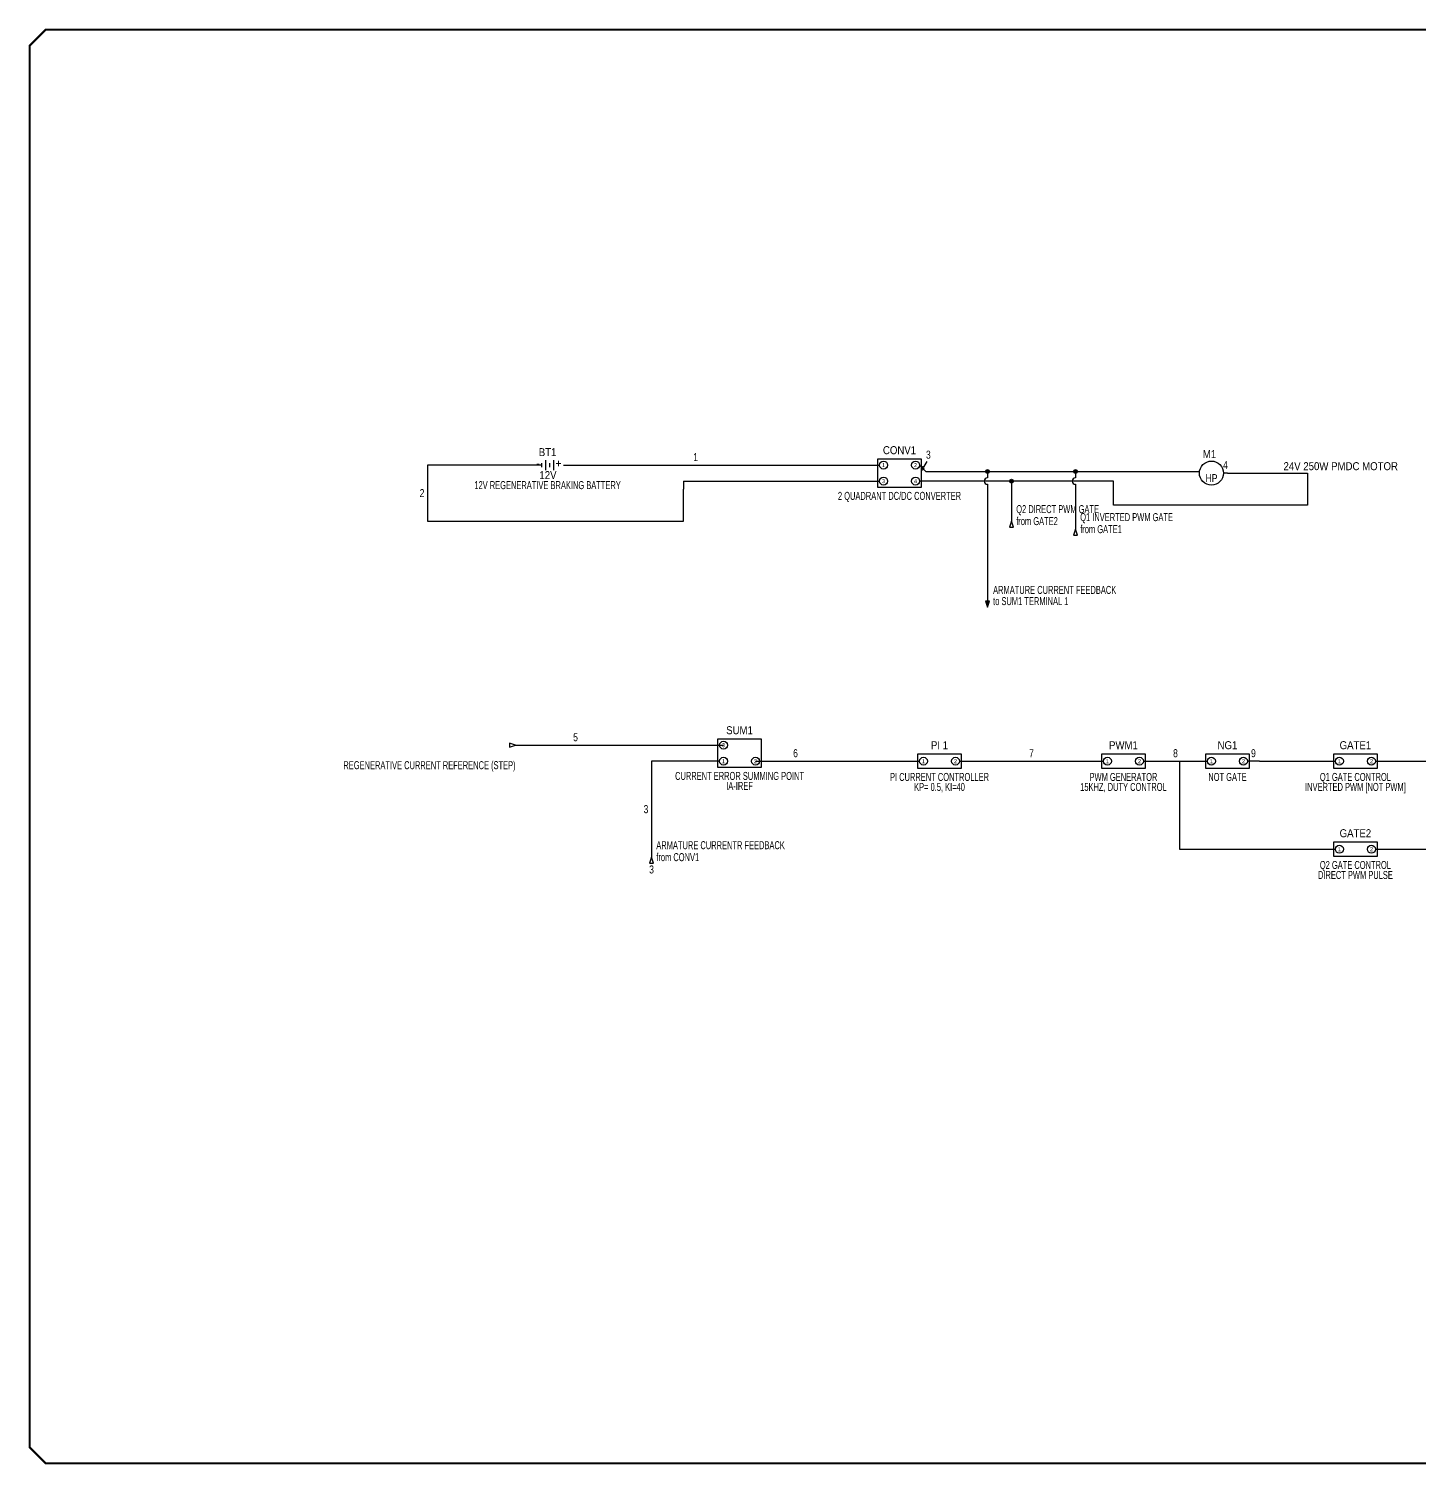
# Model space of a CAD drawing. Extents: x 0 to 35.3, y 0 to 22.4.
# Drawn here: x 0.02 to 21.75, y 0.02 to 22.44 of the extents above; entities that cross this region are included whole.
import ezdxf
from ezdxf.enums import TextEntityAlignment as Align

# ---------------------------------------------------------------- set-up
doc = ezdxf.new("R2010")
doc.units = 0
doc.header["$MEASUREMENT"] = 0
for name, color, linetype in [('DESC', 7, 'Continuous'), ('MISC', 7, 'Continuous'), ('SYMS', 7, 'Continuous'), ('TAGS', 7, 'Continuous'), ('TERMS', 7, 'Continuous'), ('TITLE', 7, 'Continuous'), ('WIRENO', 7, 'Continuous'), ('WIREREF_DEST', 7, 'Continuous'), ('WIRES', 7, 'Continuous'), ('XREF', 7, 'Continuous')]:
    doc.layers.add(name, color=color, linetype=linetype)
doc.styles.add('ITALIC', font='ITALIC')
doc.styles.add('SIMPLEX', font='SIMPLEX')
doc.styles.add('WD', font='txt')

# ---------------------------------------------------------------- blocks, each defined once
blk = doc.blocks.new('NO_NUM_acade_title')
at = {"layer": 'TITLE', "const_width": 0.0312}
blk.add_lwpolyline([(30.594, 0.281), (30.594, 22.177), (30.344, 22.427), (0.281, 22.427), (0.031, 22.177), (0.031, 0.281), (0.281, 0.031), (30.344, 0.031)], close=True, dxfattribs=at)
at = {"layer": 'TITLE', "color": 1, "style": 'ITALIC'}
for tag, height, p in [('TITLE#1', 0.125, (32.156, 3.406)), ('TITLE#2', 0.125, (32.156, 3.204)), ('TITLE#3', 0.125, (32.156, 3.001)), ('TITLE#4', 0.125, (32.156, 2.799)), ('DWG#', 0.2, (32.156, 0.826))]:
    blk.add_attdef(tag, text='', height=height, dxfattribs=at).set_placement(p, align=Align.CENTER)
at = {"layer": 'TITLE', "color": 1, "style": 'SIMPLEX'}
blk.add_attdef('CAD#', (30.826, 1.958), '', height=0.0938, rotation=90, dxfattribs=at)
at = {"layer": 'TITLE', "color": 1}
for tag, p, height, style in [('ENGINEER', (31.237, 1.958), 0.0938, 'ITALIC'), ('CHKDBY', (32.424, 1.958), 0.0938, 'ITALIC'), ('JOB#', (31.464, 1.644), 0.0938, 'SIMPLEX'), ('DRAWNBY', (32.494, 1.644), 0.0938, 'ITALIC'), ('SCALE', (31.353, 1.344), 0.0938, 'SIMPLEX'), ('DATE', (32.408, 1.344), 0.0938, 'SIMPLEX'), ('SHTS', (32.532, 0.25), 0.2, 'ITALIC')]:
    blk.add_attdef(tag, p, '', height=height, dxfattribs=dict(at, style=style))
at = {"layer": 'TITLE', "color": 1, "style": 'ITALIC'}
blk.add_attdef('SH#', text='', height=0.2, dxfattribs=at).set_placement((31.881, 0.25), align=Align.RIGHT)
at = {"layer": 'TITLE', "color": 7, "flags": 9}
blk.add_attdef('WD_TB', (31.219, 0.031), '', height=0.125, dxfattribs=at)
blk = doc.blocks.new('HDV1TF')
for p, q in [((0.344, 0.094), (-0.344, 0.094)), ((-0.344, 0.094), (-0.344, -0.344)), ((0.344, -0.344), (0.344, 0.094)), ((-0.344, -0.344), (0.344, -0.344))]:
    blk.add_line(p, q)
for centre in [(-0.25, 0), (0.25, 0), (-0.25, -0.25), (0.25, -0.25)]:
    blk.add_circle(centre, 0.0625)
at = {"style": 'WD'}
for tag, width, p in [('INST', 0.7, (0.006, 0.497)), ('LOC', 0.7, (0.006, 0.327)), ('TAG1', 0.9, (0, 0.171)), ('RATING2', 0.7, (0, -0.219)), ('DESC1', 0.7, (0, -0.543)), ('DESC2', 0.7, (0, -0.699)), ('XREF', 0.7, (0, -0.856))]:
    blk.add_attdef(tag, text='', height=0.125, dxfattribs=dict(at, width=width)).set_placement(p, align=Align.CENTER)
at = {"linetype": 'Continuous', "style": 'WD', "width": 0.8, "flags": 8}
for tag, p in [('TERM01', (-0.25, 0)), ('TERM02', (0.25, 0)), ('TERM03', (-0.25, -0.25)), ('TERM04', (0.25, -0.25))]:
    blk.add_attdef(tag, text='', height=0.0625, dxfattribs=at).set_placement(p, align=Align.MIDDLE)
at = {"style": 'WD', "flags": 1}
for tag, p in [('X4TERM01', (-0.312, 0)), ('X2TERM01', (-0.25, 0.062)), ('X2TERM02', (0.25, 0.062)), ('X1TERM02', (0.312, 0)), ('X4TERM03', (-0.312, -0.25)), ('X8TERM03', (-0.25, -0.312)), ('X8TERM04', (0.25, -0.312)), ('X1TERM04', (0.312, -0.25))]:
    blk.add_attdef(tag, p, '', height=0.0125, dxfattribs=at)
at = {"style": 'WD', "width": 0.7}
blk.add_attdef('RATING1', text='', height=0.125, dxfattribs=at).set_placement((0, 0), align=Align.MIDDLE)
at = {"linetype": 'Continuous', "style": 'WD', "flags": 9}
blk.add_attdef('ASSYCODE', text='', height=0.01, dxfattribs=at).set_placement((0, 0.078), align=Align.CENTER)
at = {"style": 'WD', "flags": 9}
blk.add_attdef('FAMILY', text='', height=0.01, dxfattribs=at).set_placement((-0.005, 0.139), align=Align.CENTER)
at = {"linetype": 'Continuous', "style": 'WD', "flags": 1}
for tag, p in [('MFG', (0, 0.109)), ('CAT', (0, 0.128))]:
    blk.add_attdef(tag, text='', height=0.01, dxfattribs=at).set_placement(p, align=Align.MIDDLE)
blk = doc.blocks.new('HBA1')
for p, q in [((-0.094, 0.031), (-0.094, -0.031)), ((-0.031, 0.078), (-0.031, -0.078)), ((0.031, 0.031), (0.031, -0.031)), ((0.094, 0.078), (0.094, -0.078))]:
    blk.add_line(p, q)
at = {"style": 'WD'}
for tag, width, p in [('INST', 0.7, (0.006, 0.466)), ('TAG1', 0.9, (0, 0.14)), ('LOC', 0.7, (0.006, 0.296)), ('RATING1', 0.9, (0.006, -0.219)), ('DESC1', 0.7, (0, -0.375)), ('DESC2', 0.7, (0, -0.531))]:
    blk.add_attdef(tag, text='', height=0.125, dxfattribs=dict(at, width=width)).set_placement(p, align=Align.CENTER)
at = {"linetype": 'Continuous', "style": 'WD'}
blk.add_attdef('TERM01', text='', height=0.125, dxfattribs=at).set_placement((-0.122, 0.09), align=Align.TOP_RIGHT)
at = {"style": 'WD', "flags": 1}
for tag, p in [('X4TERM01', (-0.094, 0)), ('X1TERM02', (0.094, 0))]:
    blk.add_attdef(tag, p, '', height=0.0125, dxfattribs=at)
at = {"linetype": 'Continuous', "style": 'WD', "flags": 9}
blk.add_attdef('ASSYCODE', text='', height=0.01, dxfattribs=at).set_placement((0.001, 0.059), align=Align.CENTER)
at = {"style": 'WD', "flags": 9}
blk.add_attdef('FAMILY', text='', height=0.01, dxfattribs=at).set_placement((-0.005, 0.107), align=Align.CENTER)
at = {"linetype": 'Continuous', "style": 'WD', "flags": 1}
for tag, p in [('MFG', (0, 0.078)), ('CAT', (0, 0.097))]:
    blk.add_attdef(tag, text='', height=0.01, dxfattribs=at).set_placement(p, align=Align.MIDDLE)
at = {"linetype": 'Continuous', "style": 'WD'}
blk.add_attdef('TERM02', text='', height=0.125, dxfattribs=at).set_placement((0.122, 0.09), align=Align.TOP_LEFT)
blk = doc.blocks.new('HMO12')
blk.add_circle((0, 0), 0.188)
at = {"style": 'WD'}
for tag, width, p in [('INST', 0.7, (-0.026, 0.559)), ('LOC', 0.7, (-0.026, 0.39)), ('TAG1', 0.9, (-0.031, 0.234)), ('RATING1', 0.8, (0, 0))]:
    blk.add_attdef(tag, text='', height=0.125, dxfattribs=dict(at, width=width)).set_placement(p, align=Align.CENTER)
at = {"style": 'WD', "flags": 1}
for tag, p in [('X4TERM01', (-0.188, 0)), ('X1TERM02', (0.188, 0)), ('X0TERM03', (0.133, -0.133))]:
    blk.add_attdef(tag, p, '', height=0.0125, dxfattribs=at)
at = {"linetype": 'Continuous', "style": 'WD', "flags": 9}
blk.add_attdef('ASSYCODE', text='', height=0.01, dxfattribs=at).set_placement((0, 0.125), align=Align.CENTER)
at = {"style": 'WD', "flags": 9}
blk.add_attdef('FAMILY', text='', height=0.01, dxfattribs=at).set_placement((-0.005, 0.17), align=Align.CENTER)
at = {"linetype": 'Continuous', "style": 'WD', "flags": 1}
for tag, p in [('MFG', (0, 0.14)), ('CAT', (0, 0.159))]:
    blk.add_attdef(tag, text='', height=0.01, dxfattribs=at).set_placement(p, align=Align.MIDDLE)
at = {"style": 'WD'}
for tag, p, width in [('DESC1', (1.126, 0.046), 0.9), ('DESC2', (1.126, -0.11), 0.9), ('DESC3', (1.126, -0.266), 0.9), ('RATING3', (1.125, -0.423), 0.8), ('WDTAGALT', (1.125, -0.75), 0.7), ('RATING4', (1.125, -0.579), 0.8)]:
    blk.add_attdef(tag, p, '', height=0.125, dxfattribs=dict(at, width=width))
at = {"linetype": 'Continuous', "style": 'WD'}
blk.add_attdef('TERM01', text='', height=0.125, dxfattribs=at).set_placement((-0.231, -0.035), align=Align.TOP_RIGHT)
at = {"style": 'WD', "width": 0.8}
blk.add_attdef('RATING2', text='', height=0.125, dxfattribs=at).set_placement((0.001, -0.016), align=Align.TOP_CENTER)
at = {"linetype": 'Continuous', "style": 'WD'}
for tag, p in [('TERM03', (0.062, -0.219)), ('TERM02', (0.231, -0.035))]:
    blk.add_attdef(tag, text='', height=0.125, dxfattribs=at).set_placement(p, align=Align.TOP_LEFT)
blk = doc.blocks.new('WD_WNH')
at = {"linetype": 'Continuous', "style": 'WD', "width": 0.8}
blk.add_attdef('WIRENO', text='', height=0.125, dxfattribs=at).set_placement((0, 0.062), align=Align.CENTER)
at = {"style": 'WD', "flags": 1}
for tag, p in [('W01USER', (0, 0.078)), ('W02USER', (0, 0.07)), ('W03USER', (0, 0.062)), ('W04USER', (0, 0.055)), ('W05USER', (0, 0.047)), ('W06USER', (0, 0.039)), ('W07USER', (0, 0.031)), ('W08USER', (0, 0.023)), ('W09USER', (0, 0.016)), ('W10USER', (0, 0.008))]:
    blk.add_attdef(tag, text='', height=0.005, dxfattribs=at).set_placement(p, align=Align.CENTER)
blk = doc.blocks.new('WD_WNV')
at = {"linetype": 'Continuous', "style": 'WD', "width": 0.8}
blk.add_attdef('WIRENO', text='', height=0.125, dxfattribs=at).set_placement((-0.05, 0), align=Align.MIDDLE_RIGHT)
at = {"style": 'WD', "flags": 1}
for tag, p in [('W01USER', (-0.062, 0.094)), ('W02USER', (-0.062, 0.086)), ('W03USER', (-0.062, 0.078)), ('W04USER', (-0.062, 0.07)), ('W05USER', (-0.062, 0.062)), ('W06USER', (-0.062, 0.055)), ('W07USER', (-0.062, 0.047)), ('W08USER', (-0.062, 0.039)), ('W09USER', (-0.062, 0.031)), ('W10USER', (-0.062, 0.023))]:
    blk.add_attdef(tag, text='', height=0.005, dxfattribs=at).set_placement(p, align=Align.CENTER)
blk = doc.blocks.new('HDV1T6')
for p, q in [((0.344, 0.109), (-0.344, 0.109)), ((-0.344, 0.109), (-0.344, -0.109)), ((0.344, -0.109), (0.344, 0.109)), ((-0.344, -0.109), (0.344, -0.109))]:
    blk.add_line(p, q)
for centre in [(-0.25, 0), (0.25, 0)]:
    blk.add_circle(centre, 0.0625)
at = {"style": 'WD'}
for tag, width, p in [('INST', 0.7, (0.006, 0.669)), ('RATING2', 0.7, (0, 0.343)), ('LOC', 0.7, (0.006, 0.499)), ('TAG1', 0.9, (0, 0.187)), ('DESC1', 0.7, (0, -0.309)), ('DESC2', 0.7, (0, -0.465)), ('XREF', 0.7, (0, -0.621))]:
    blk.add_attdef(tag, text='', height=0.125, dxfattribs=dict(at, width=width)).set_placement(p, align=Align.CENTER)
at = {"linetype": 'Continuous', "style": 'WD', "width": 0.8, "flags": 8}
for tag, p in [('TERM01', (-0.25, 0)), ('TERM02', (0.25, 0))]:
    blk.add_attdef(tag, text='', height=0.0625, dxfattribs=at).set_placement(p, align=Align.MIDDLE)
at = {"style": 'WD', "flags": 1}
for tag, p in [('X4TERM01', (-0.312, 0)), ('X2TERM01', (-0.25, 0.062)), ('X2TERM02', (0.25, 0.062)), ('X1TERM02', (0.312, 0)), ('X8TERM01', (-0.25, -0.062)), ('X8TERM02', (0.25, -0.062))]:
    blk.add_attdef(tag, p, '', height=0.0125, dxfattribs=at)
at = {"style": 'WD', "width": 0.7}
blk.add_attdef('RATING1', text='', height=0.125, dxfattribs=at).set_placement((0, 0), align=Align.MIDDLE)
at = {"linetype": 'Continuous', "style": 'WD', "flags": 9}
blk.add_attdef('ASSYCODE', text='', height=0.01, dxfattribs=at).set_placement((0, 0.094), align=Align.CENTER)
at = {"style": 'WD', "flags": 9}
blk.add_attdef('FAMILY', text='', height=0.01, dxfattribs=at).set_placement((-0.005, 0.154), align=Align.CENTER)
at = {"linetype": 'Continuous', "style": 'WD', "flags": 1}
for tag, p in [('MFG', (0, 0.125)), ('CAT', (0, 0.144))]:
    blk.add_attdef(tag, text='', height=0.01, dxfattribs=at).set_placement(p, align=Align.MIDDLE)
blk = doc.blocks.new('HDV1TC')
for p, q in [((0.344, 0.344), (-0.344, 0.344)), ((-0.344, 0.344), (-0.344, -0.094)), ((0.344, -0.094), (0.344, 0.344)), ((-0.344, -0.094), (0.344, -0.094))]:
    blk.add_line(p, q)
for centre in [(-0.25, 0.25), (-0.25, 0), (0.25, 0)]:
    blk.add_circle(centre, 0.0625)
at = {"style": 'WD'}
for tag, width, p in [('INST', 0.7, (0.006, 0.747)), ('LOC', 0.7, (0.006, 0.577)), ('TAG1', 0.9, (0, 0.421)), ('RATING2', 0.7, (0, 0.031)), ('DESC1', 0.7, (0, -0.293)), ('DESC2', 0.7, (0, -0.449)), ('XREF', 0.7, (0, -0.606))]:
    blk.add_attdef(tag, text='', height=0.125, dxfattribs=dict(at, width=width)).set_placement(p, align=Align.CENTER)
at = {"linetype": 'Continuous', "style": 'WD', "width": 0.8, "flags": 8}
for tag, p in [('TERM03', (-0.25, 0.25)), ('TERM01', (-0.25, 0)), ('TERM02', (0.25, 0))]:
    blk.add_attdef(tag, text='', height=0.0625, dxfattribs=at).set_placement(p, align=Align.MIDDLE)
at = {"style": 'WD', "flags": 1}
for tag, p in [('X4TERM03', (-0.312, 0.25)), ('X2TERM03', (-0.25, 0.312)), ('X4TERM01', (-0.312, 0)), ('X1TERM02', (0.312, 0)), ('X8TERM01', (-0.25, -0.062)), ('X8TERM02', (0.25, -0.062))]:
    blk.add_attdef(tag, p, '', height=0.0125, dxfattribs=at)
at = {"style": 'WD', "width": 0.7}
blk.add_attdef('RATING1', text='', height=0.125, dxfattribs=at).set_placement((0, 0.25), align=Align.MIDDLE)
at = {"linetype": 'Continuous', "style": 'WD', "flags": 9}
blk.add_attdef('ASSYCODE', text='', height=0.01, dxfattribs=at).set_placement((0, 0.328), align=Align.CENTER)
at = {"style": 'WD', "flags": 9}
blk.add_attdef('FAMILY', text='', height=0.01, dxfattribs=at).set_placement((-0.005, 0.389), align=Align.CENTER)
at = {"linetype": 'Continuous', "style": 'WD', "flags": 1}
for tag, p in [('MFG', (0, 0.359)), ('CAT', (0, 0.378))]:
    blk.add_attdef(tag, text='', height=0.01, dxfattribs=at).set_placement(p, align=Align.MIDDLE)
blk = doc.blocks.new('WDDOT')
for radius in [0.03, 0.0187, 0.00929]:
    blk.add_circle((0, 0), radius)
blk = doc.blocks.new('HA1S4')
for points in [[(0, 0), (-0.031, 0), (0, -0.094), (0.031, 0), (0, 0)], [(0.016, -0.011), (-0.016, -0.011), (0, -0.058), (0.016, -0.011)]]:
    blk.add_lwpolyline(points)
at = {"style": 'WD', "width": 0.7}
for tag, p in [('DESC1', (0.088, 0.113)), ('XREF', (0.088, -0.062))]:
    blk.add_attdef(tag, p, '', height=0.125, dxfattribs=at)
at = {"style": 'WD', "flags": 1}
for tag, p in [('X2TERM01', (0, 0)), ('SIGCODE', (0.035, -0.083))]:
    blk.add_attdef(tag, p, '', height=0.01, dxfattribs=at)
at = {"style": 'WD', "width": 0.8, "flags": 8}
blk.add_attdef('WIRENO', text='', height=0.125, dxfattribs=at).set_placement((0, -0.259), align=Align.CENTER)
blk = doc.blocks.new('HA1D4')
blk.add_lwpolyline([(0, -0.094), (0.031, -0.094), (0, 0), (-0.031, -0.094), (0, -0.094)])
at = {"style": 'WD', "width": 0.7}
for tag, p in [('DESC1', (0.074, 0.125)), ('XREF', (0.074, -0.062))]:
    blk.add_attdef(tag, p, '', height=0.125, dxfattribs=at)
at = {"style": 'WD', "flags": 1}
for tag, p in [('X2TERM01', (0, 0)), ('SIGCODE', (0.035, -0.083))]:
    blk.add_attdef(tag, p, '', height=0.01, dxfattribs=at)
at = {"style": 'WD', "width": 0.8, "flags": 8}
blk.add_attdef('WIRENO', text='', height=0.125, dxfattribs=at).set_placement((0, -0.254), align=Align.CENTER)
blk = doc.blocks.new('HA1D3')
blk.add_lwpolyline([(-0.094, 0), (-0.094, -0.031), (0, 0), (-0.094, 0.031), (-0.094, 0)])
at = {"style": 'WD', "width": 0.8, "flags": 8}
blk.add_attdef('WIRENO', text='', height=0.125, dxfattribs=at).set_placement((0, 0.094), align=Align.RIGHT)
at = {"style": 'WD', "flags": 1}
blk.add_attdef('SIGCODE', text='', height=0.01, dxfattribs=at).set_placement((-0.02, 0.047), align=Align.RIGHT)
blk.add_attdef('X1TERM01', (0, 0), '', height=0.01, dxfattribs=at)
at = {"style": 'WD', "width": 0.7}
for tag, p in [('XREF', (0, -0.188)), ('DESC1', (0, -0.375))]:
    blk.add_attdef(tag, text='', height=0.125, dxfattribs=at).set_placement(p, align=Align.RIGHT)

msp = doc.modelspace()

# ---------------------------------------------------------------- linework, layer by layer
at = {"layer": 'WIRENO'}
msp.add_lwpolyline([(14.051, 15.683), (14.003, 15.602), (13.982, 15.596), (13.966, 15.569), (13.972, 15.548), (13.993, 15.554), (14.009, 15.581), (14.006, 15.591)], dxfattribs=at)
at = {"layer": 'WIRES'}
for p, q in [((8.031, 15.625), (6.25, 15.625)), ((6.25, 15.625), (6.25, 14.75)), ((8.375, 15.625), (12.5, 15.625)), ((12.5, 15.625), (13.312, 15.625)), ((13.938, 15.625), (14.037, 15.525)), ((14.037, 15.525), (18.312, 15.525)), ((15, 15.525), (15, 15.425)), ((16.375, 15.525), (16.375, 15.425)), ((18.75, 15.5), (18.688, 15.5)), ((18.75, 15.5), (20, 15.5)), ((20, 15.5), (20, 15)), ((10.25, 15.375), (11.781, 15.375)), ((10.25, 15.375), (10.25, 15.25)), ((11.781, 15.375), (13.312, 15.375)), ((16.969, 15.375), (13.938, 15.375)), ((15, 15.325), (15, 13.5)), ((15.375, 15.375), (15.375, 14.75)), ((16.375, 15.325), (16.375, 14.625)), ((16.969, 15), (16.969, 15.375)), ((10.25, 14.75), (10.25, 15.25)), ((20, 15), (16.969, 15)), ((6.25, 14.75), (10.25, 14.75)), ((7.625, 11.25), (9.5, 11.25)), ((9.5, 11.25), (10.875, 11.25)), ((10.812, 11), (9.75, 11)), ((9.75, 11), (9.75, 9.5)), ((11.375, 11), (12.625, 11)), ((12.5, 11), (12.688, 11)), ((12.688, 11), (13.938, 11)), ((14.562, 11), (16.812, 11)), ((17.438, 11), (18.438, 11)), ((18, 11), (18, 9.625)), ((19.25, 11), (19.062, 11)), ((19.25, 11), (20.438, 11)), ((21.062, 11), (22, 11)), ((18, 9.625), (20.438, 9.625)), ((21.062, 9.625), (22.5, 9.625))]:
    msp.add_line(p, q, dxfattribs=at)
for centre in [(15, 15.375), (16.375, 15.375)]:
    msp.add_arc(centre, 0.05, 90, 270, dxfattribs=at)

# ---------------------------------------------------------------- block references
msp.add_blockref('NO_NUM_acade_title', (0, 0))
at = {"layer": 'SYMS'}
ref = msp.add_blockref('HBA1', (8.125, 15.625), dxfattribs=at)
ref.add_attrib('DESC1', '12V REGENERATIVE BRAKING BATTERY', dxfattribs={"layer": 'DESC', "height": 0.125, "style": 'WD', "width": 0.7}).set_placement((8.125, 15.25), align=Align.CENTER)
ref.add_attrib('RATING1', '12V', dxfattribs={"layer": 'MISC', "height": 0.125, "style": 'WD', "width": 0.9}).set_placement((8.131, 15.406), align=Align.CENTER)
ref.add_attrib('TERM02', '+', dxfattribs={"layer": 'TERMS', "linetype": 'Continuous', "height": 0.125, "style": 'WD'}).set_placement((8.247, 15.715), align=Align.TOP_LEFT)
ref.add_attrib('TERM01', '-', dxfattribs={"layer": 'TERMS', "linetype": 'Continuous', "height": 0.125, "style": 'WD'}).set_placement((8.003, 15.715), align=Align.TOP_RIGHT)
ref.add_attrib('TAG1', 'BT1', dxfattribs={"layer": 'TAGS', "height": 0.125, "style": 'WD', "width": 0.9}).set_placement((8.125, 15.765), align=Align.CENTER)
ref = msp.add_blockref('HDV1TF', (13.625, 15.625), dxfattribs=at)
ref.add_attrib('TERM03', '3', dxfattribs={"layer": 'TERMS', "linetype": 'Continuous', "height": 0.0625, "style": 'WD', "width": 0.8, "flags": 8}).set_placement((13.375, 15.375), align=Align.MIDDLE)
ref.add_attrib('DESC1', '2 QUADRANT DC/DC CONVERTER', dxfattribs={"layer": 'DESC', "height": 0.125, "style": 'WD', "width": 0.7}).set_placement((13.625, 15.082), align=Align.CENTER)
ref.add_attrib('TERM04', '4', dxfattribs={"layer": 'TERMS', "linetype": 'Continuous', "height": 0.0625, "style": 'WD', "width": 0.8, "flags": 8}).set_placement((13.875, 15.375), align=Align.MIDDLE)
ref.add_attrib('TERM02', '2', dxfattribs={"layer": 'TERMS', "linetype": 'Continuous', "height": 0.0625, "style": 'WD', "width": 0.8, "flags": 8}).set_placement((13.875, 15.625), align=Align.MIDDLE)
ref.add_attrib('TERM01', '1', dxfattribs={"layer": 'TERMS', "linetype": 'Continuous', "height": 0.0625, "style": 'WD', "width": 0.8, "flags": 8}).set_placement((13.375, 15.625), align=Align.MIDDLE)
ref.add_attrib('TAG1', 'CONV1', dxfattribs={"layer": 'TAGS', "height": 0.125, "style": 'WD', "width": 0.9}).set_placement((13.625, 15.796), align=Align.CENTER)
ref = msp.add_blockref('HMO12', (18.5, 15.5), dxfattribs=at)
ref.add_attrib('RATING2', 'HP', dxfattribs={"layer": 'MISC', "height": 0.125, "style": 'WD', "width": 0.8}).set_placement((18.501, 15.484), align=Align.TOP_CENTER)
ref.add_attrib('DESC1', '24V 250W PMDC MOTOR', (19.626, 15.546), dxfattribs={"layer": 'DESC', "height": 0.125, "style": 'WD', "width": 0.9})
ref.add_attrib('TAG1', 'M1', dxfattribs={"layer": 'TAGS', "height": 0.125, "style": 'WD', "width": 0.9}).set_placement((18.469, 15.734), align=Align.CENTER)
for p in [(15, 15.525), (16.375, 15.525), (15.375, 15.375)]:
    msp.add_blockref('WDDOT', p, dxfattribs=at)
ref = msp.add_blockref('HA1D4', (15.375, 14.75), dxfattribs=at)
ref.add_attrib('DESC1', 'Q2 DIRECT PWM GATE', (15.449, 14.875), dxfattribs={"layer": 'DESC', "height": 0.125, "style": 'WD', "width": 0.7})
ref.add_attrib('XREF', 'from GATE2', (15.449, 14.688), dxfattribs={"layer": 'XREF', "height": 0.125, "style": 'WD', "width": 0.7})
ref = msp.add_blockref('HA1D4', (16.375, 14.625), dxfattribs=at)
ref.add_attrib('DESC1', 'Q1 INVERTED PWM GATE', (16.449, 14.75), dxfattribs={"layer": 'DESC', "height": 0.125, "style": 'WD', "width": 0.7})
ref.add_attrib('XREF', 'from GATE1', (16.449, 14.562), dxfattribs={"layer": 'XREF', "height": 0.125, "style": 'WD', "width": 0.7})
ref = msp.add_blockref('HA1S4', (15, 13.5), dxfattribs=at)
ref.add_attrib('DESC1', 'ARMATURE CURRENT FEEDBACK', (15.088, 13.613), dxfattribs={"layer": 'DESC', "height": 0.125, "style": 'WD', "width": 0.7})
ref.add_attrib('XREF', 'to SUM1 TERMINAL 1', (15.088, 13.438), dxfattribs={"layer": 'XREF', "height": 0.125, "style": 'WD', "width": 0.7})
ref = msp.add_blockref('HDV1TC', (11.125, 11), dxfattribs=at)
ref.add_attrib('DESC1', 'CURRENT ERROR SUMMING POINT', dxfattribs={"layer": 'DESC', "height": 0.125, "style": 'WD', "width": 0.7}).set_placement((11.125, 10.707), align=Align.CENTER)
ref.add_attrib('DESC2', 'IA-IREF', dxfattribs={"layer": 'DESC', "height": 0.125, "style": 'WD', "width": 0.7}).set_placement((11.125, 10.551), align=Align.CENTER)
ref.add_attrib('TERM03', '3', dxfattribs={"layer": 'TERMS', "linetype": 'Continuous', "height": 0.0625, "style": 'WD', "width": 0.8, "flags": 8}).set_placement((10.875, 11.25), align=Align.MIDDLE)
ref.add_attrib('TERM02', '2', dxfattribs={"layer": 'TERMS', "linetype": 'Continuous', "height": 0.0625, "style": 'WD', "width": 0.8, "flags": 8}).set_placement((11.375, 11), align=Align.MIDDLE)
ref.add_attrib('TERM01', '1', dxfattribs={"layer": 'TERMS', "linetype": 'Continuous', "height": 0.0625, "style": 'WD', "width": 0.8, "flags": 8}).set_placement((10.875, 11), align=Align.MIDDLE)
ref.add_attrib('TAG1', 'SUM1', dxfattribs={"layer": 'TAGS', "height": 0.125, "style": 'WD', "width": 0.9}).set_placement((11.125, 11.421), align=Align.CENTER)
ref = msp.add_blockref('HA1D3', (7.625, 11.25), dxfattribs=at)
ref.add_attrib('DESC1', 'REGENERATIVE CURRENT REFERENCE (STEP)', dxfattribs={"layer": 'DESC', "height": 0.125, "style": 'WD', "width": 0.7}).set_placement((7.625, 10.875), align=Align.RIGHT)
ref = msp.add_blockref('HDV1T6', (14.25, 11), dxfattribs=at)
ref.add_attrib('DESC1', 'PI CURRENT CONTROLLER', dxfattribs={"layer": 'DESC', "height": 0.125, "style": 'WD', "width": 0.7}).set_placement((14.25, 10.691), align=Align.CENTER)
ref.add_attrib('DESC2', 'KP= 0.5, KI=40', dxfattribs={"layer": 'DESC', "height": 0.125, "style": 'WD', "width": 0.7}).set_placement((14.25, 10.535), align=Align.CENTER)
ref.add_attrib('TERM02', '2', dxfattribs={"layer": 'TERMS', "linetype": 'Continuous', "height": 0.0625, "style": 'WD', "width": 0.8, "flags": 8}).set_placement((14.5, 11), align=Align.MIDDLE)
ref.add_attrib('TERM01', '1', dxfattribs={"layer": 'TERMS', "linetype": 'Continuous', "height": 0.0625, "style": 'WD', "width": 0.8, "flags": 8}).set_placement((14, 11), align=Align.MIDDLE)
ref.add_attrib('TAG1', 'PI 1', dxfattribs={"layer": 'TAGS', "height": 0.125, "style": 'WD', "width": 0.9}).set_placement((14.25, 11.187), align=Align.CENTER)
ref = msp.add_blockref('HDV1T6', (17.125, 11), dxfattribs=at)
ref.add_attrib('DESC1', 'PWM GENERATOR', dxfattribs={"layer": 'DESC', "height": 0.125, "style": 'WD', "width": 0.7}).set_placement((17.125, 10.691), align=Align.CENTER)
ref.add_attrib('DESC2', '15KHZ, DUTY CONTROL', dxfattribs={"layer": 'DESC', "height": 0.125, "style": 'WD', "width": 0.7}).set_placement((17.125, 10.535), align=Align.CENTER)
ref.add_attrib('TERM02', '2', dxfattribs={"layer": 'TERMS', "linetype": 'Continuous', "height": 0.0625, "style": 'WD', "width": 0.8, "flags": 8}).set_placement((17.375, 11), align=Align.MIDDLE)
ref.add_attrib('TERM01', '1', dxfattribs={"layer": 'TERMS', "linetype": 'Continuous', "height": 0.0625, "style": 'WD', "width": 0.8, "flags": 8}).set_placement((16.875, 11), align=Align.MIDDLE)
ref.add_attrib('TAG1', 'PWM1', dxfattribs={"layer": 'TAGS', "height": 0.125, "style": 'WD', "width": 0.9}).set_placement((17.125, 11.187), align=Align.CENTER)
ref = msp.add_blockref('HDV1T6', (18.75, 11), dxfattribs=at)
ref.add_attrib('DESC1', 'NOT GATE', dxfattribs={"layer": 'DESC', "height": 0.125, "style": 'WD', "width": 0.7}).set_placement((18.75, 10.691), align=Align.CENTER)
ref.add_attrib('TERM02', '2', dxfattribs={"layer": 'TERMS', "linetype": 'Continuous', "height": 0.0625, "style": 'WD', "width": 0.8, "flags": 8}).set_placement((19, 11), align=Align.MIDDLE)
ref.add_attrib('TERM01', '1', dxfattribs={"layer": 'TERMS', "linetype": 'Continuous', "height": 0.0625, "style": 'WD', "width": 0.8, "flags": 8}).set_placement((18.5, 11), align=Align.MIDDLE)
ref.add_attrib('TAG1', 'NG1', dxfattribs={"layer": 'TAGS', "height": 0.125, "style": 'WD', "width": 0.9}).set_placement((18.75, 11.187), align=Align.CENTER)
ref = msp.add_blockref('HDV1T6', (20.75, 11), dxfattribs=at)
ref.add_attrib('DESC1', 'Q1 GATE CONTROL', dxfattribs={"layer": 'DESC', "height": 0.125, "style": 'WD', "width": 0.7}).set_placement((20.75, 10.691), align=Align.CENTER)
ref.add_attrib('DESC2', 'INVERTED PWM [NOT PWM]', dxfattribs={"layer": 'DESC', "height": 0.125, "style": 'WD', "width": 0.7}).set_placement((20.75, 10.535), align=Align.CENTER)
ref.add_attrib('TERM02', '2', dxfattribs={"layer": 'TERMS', "linetype": 'Continuous', "height": 0.0625, "style": 'WD', "width": 0.8, "flags": 8}).set_placement((21, 11), align=Align.MIDDLE)
ref.add_attrib('TERM01', '1', dxfattribs={"layer": 'TERMS', "linetype": 'Continuous', "height": 0.0625, "style": 'WD', "width": 0.8, "flags": 8}).set_placement((20.5, 11), align=Align.MIDDLE)
ref.add_attrib('TAG1', 'GATE1', dxfattribs={"layer": 'TAGS', "height": 0.125, "style": 'WD', "width": 0.9}).set_placement((20.75, 11.187), align=Align.CENTER)
ref = msp.add_blockref('HDV1T6', (20.75, 9.625), dxfattribs=at)
ref.add_attrib('DESC1', 'Q2 GATE CONTROL', dxfattribs={"layer": 'DESC', "height": 0.125, "style": 'WD', "width": 0.7}).set_placement((20.75, 9.316), align=Align.CENTER)
ref.add_attrib('DESC2', 'DIRECT PWM PULSE', dxfattribs={"layer": 'DESC', "height": 0.125, "style": 'WD', "width": 0.7}).set_placement((20.75, 9.16), align=Align.CENTER)
ref.add_attrib('TERM02', '2', dxfattribs={"layer": 'TERMS', "linetype": 'Continuous', "height": 0.0625, "style": 'WD', "width": 0.8, "flags": 8}).set_placement((21, 9.625), align=Align.MIDDLE)
ref.add_attrib('TERM01', '1', dxfattribs={"layer": 'TERMS', "linetype": 'Continuous', "height": 0.0625, "style": 'WD', "width": 0.8, "flags": 8}).set_placement((20.5, 9.625), align=Align.MIDDLE)
ref.add_attrib('TAG1', 'GATE2', dxfattribs={"layer": 'TAGS', "height": 0.125, "style": 'WD', "width": 0.9}).set_placement((20.75, 9.812), align=Align.CENTER)
ref = msp.add_blockref('HA1D4', (9.75, 9.5), dxfattribs=at)
ref.add_attrib('DESC1', 'ARMATURE CURRENTR FEEDBACK', (9.824, 9.625), dxfattribs={"layer": 'DESC', "height": 0.125, "style": 'WD', "width": 0.7})
ref.add_attrib('WIRENO', '3', dxfattribs={"layer": 'WIREREF_DEST', "height": 0.125, "style": 'WD', "width": 0.8, "flags": 8}).set_placement((9.75, 9.246), align=Align.CENTER)
ref.add_attrib('XREF', 'from CONV1', (9.824, 9.438), dxfattribs={"layer": 'XREF', "height": 0.125, "style": 'WD', "width": 0.7})
at = {"layer": 'WIRENO'}
ref = msp.add_blockref('WD_WNH', (10.438, 15.625), dxfattribs=at)
ref.add_attrib('WIRENO', '1', dxfattribs={"linetype": 'Continuous', "height": 0.125, "style": 'WD', "width": 0.8}).set_placement((10.438, 15.688), align=Align.CENTER)
ref = msp.add_blockref('WD_WNH', (13.988, 15.575), dxfattribs=at)
ref.add_attrib('WIRENO', '3', dxfattribs={"linetype": 'Continuous', "height": 0.125, "style": 'WD', "width": 0.8}).set_placement((14.076, 15.726), align=Align.CENTER)
ref = msp.add_blockref('WD_WNH', (18.719, 15.5), dxfattribs=at)
ref.add_attrib('WIRENO', '4', dxfattribs={"linetype": 'Continuous', "height": 0.125, "style": 'WD', "width": 0.8}).set_placement((18.719, 15.563), align=Align.CENTER)
ref = msp.add_blockref('WD_WNV', (6.25, 15.188), dxfattribs=at)
ref.add_attrib('WIRENO', '2', dxfattribs={"linetype": 'Continuous', "height": 0.125, "style": 'WD', "width": 0.8}).set_placement((6.2, 15.188), align=Align.MIDDLE_RIGHT)
ref = msp.add_blockref('WD_WNH', (8.562, 11.25), dxfattribs=at)
ref.add_attrib('WIRENO', '5', dxfattribs={"linetype": 'Continuous', "height": 0.125, "style": 'WD', "width": 0.8}).set_placement((8.562, 11.312), align=Align.CENTER)
ref = msp.add_blockref('WD_WNH', (12, 11), dxfattribs=at)
ref.add_attrib('WIRENO', '6', dxfattribs={"linetype": 'Continuous', "height": 0.125, "style": 'WD', "width": 0.8}).set_placement((12, 11.062), align=Align.CENTER)
ref = msp.add_blockref('WD_WNH', (15.688, 11), dxfattribs=at)
ref.add_attrib('WIRENO', '7', dxfattribs={"linetype": 'Continuous', "height": 0.125, "style": 'WD', "width": 0.8}).set_placement((15.688, 11.062), align=Align.CENTER)
ref = msp.add_blockref('WD_WNH', (17.938, 11), dxfattribs=at)
ref.add_attrib('WIRENO', '8', dxfattribs={"linetype": 'Continuous', "height": 0.125, "style": 'WD', "width": 0.8}).set_placement((17.938, 11.062), align=Align.CENTER)
ref = msp.add_blockref('WD_WNH', (19.156, 11), dxfattribs=at)
ref.add_attrib('WIRENO', '9', dxfattribs={"linetype": 'Continuous', "height": 0.125, "style": 'WD', "width": 0.8}).set_placement((19.156, 11.062), align=Align.CENTER)
ref = msp.add_blockref('WD_WNV', (9.75, 10.25), dxfattribs=at)
ref.add_attrib('WIRENO', '3', dxfattribs={"linetype": 'Continuous', "height": 0.125, "style": 'WD', "width": 0.8}).set_placement((9.7, 10.25), align=Align.MIDDLE_RIGHT)

doc.saveas('drawing.dxf')
